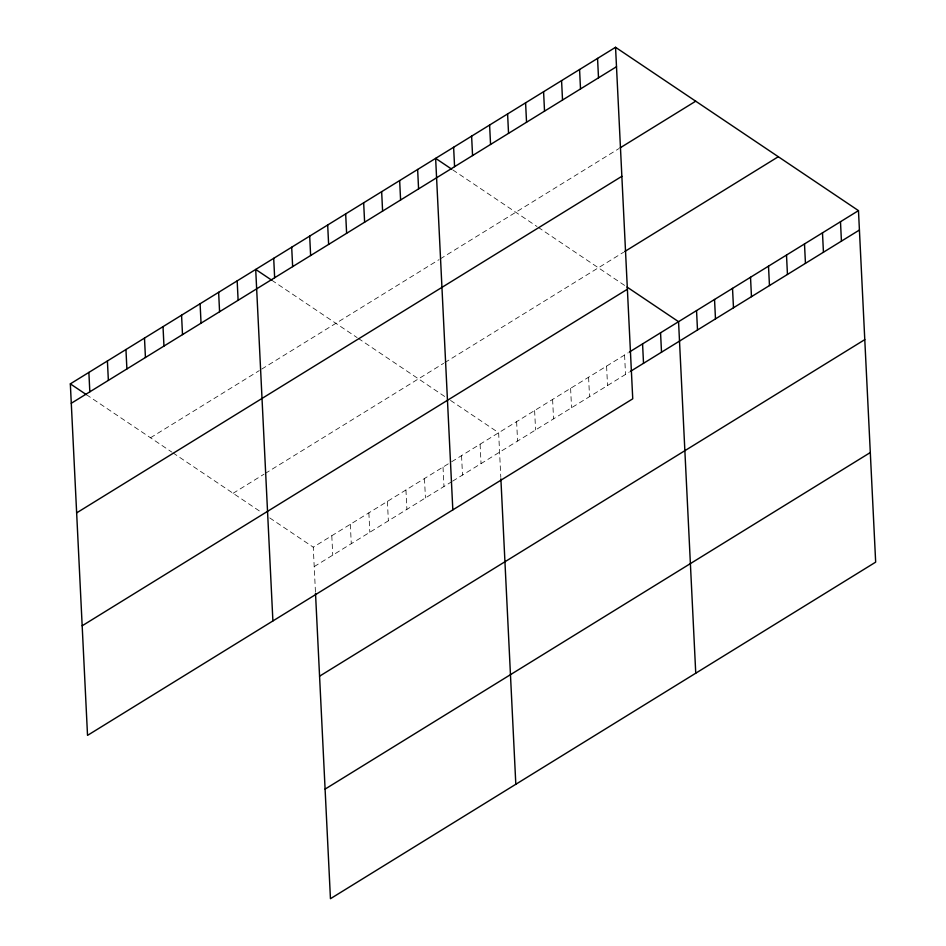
<?xml version="1.0" encoding="UTF-8"?>
<svg xmlns="http://www.w3.org/2000/svg" width="946" height="946" viewBox="0 0 946 946"><rect width="100%" height="100%" fill="white"/><g stroke="black" fill="none" stroke-linecap="round" stroke-linejoin="round"><path stroke-width="0.71" stroke-dasharray="4.73 3.55" d="M150.497 437.762L259.251 370.619M261.723 369.094L439.027 259.653M440.221 258.908L618.944 148.581M233.094 493.292L263.993 474.218M265.223 473.449L443.65 363.311M444.857 362.566L623.58 252.239M315.444 591.889L313.256 547.178L450.438 462.499M451.668 461.743L628.179 352.787M314.202 566.595L451.384 481.916M452.614 481.159L629.125 372.204M452.803 169.913L537.032 226.543M538.215 227.336L625.874 286.271M271.739 280.205L357.115 337.604M358.286 338.396L445.956 397.332M450.533 400.418L498.637 432.748L500.812 477.458M86.37 394.636L171.734 452.034M172.917 452.827L261.723 512.531M269.74 517.923L313.256 547.178M624.573 355.01L625.531 374.415M606.587 366.114L607.533 385.53M588.589 377.218L589.535 396.634M570.604 388.321L571.55 407.738M552.606 399.437L553.552 418.841M534.62 410.54L535.566 429.957M516.622 421.644L517.568 441.061M480.095 444.194L481.041 463.611M461.553 455.641L462.511 475.058M443.024 467.088L443.97 486.492M424.482 478.522L425.428 497.939M405.94 489.969L406.898 509.386M387.411 501.415L388.357 520.82M368.869 512.85L369.815 532.267M350.327 524.297L351.285 543.714M331.798 535.743L332.744 555.148"/><path stroke-width="1.42" d="M615.55 47.3L632.744 398.822L87.529 735.373L70.335 383.863L615.55 47.3L858.471 210.627L875.665 562.137L330.45 898.7L315.515 593.296M71.281 403.28L616.496 66.717M620.15 147.848L695.712 101.198M76.65 512.874L621.865 176.311M624.774 251.506L778.31 156.729M82.172 625.779L627.387 289.228M629.374 352.042L858.471 210.627M630.32 371.459L859.417 230.032M319.571 676.189L864.786 339.626M325.093 789.106L870.308 452.543M451.668 169.145L435.633 158.36L452.827 509.882M627.021 287.04L678.554 321.687L695.748 673.209M271.739 280.205L255.704 269.433L272.897 620.943M70.335 383.863L86.37 394.636M840.486 221.731L841.432 241.147M822.488 232.834L823.434 252.251M804.502 243.938L805.448 263.355M786.504 255.053L787.45 274.458M768.507 266.157L769.465 285.574M750.521 277.261L751.467 296.677M732.523 288.364L733.481 307.781M714.537 299.48L715.483 318.885M696.54 310.584L697.498 330M660.556 332.791L661.514 352.208M642.571 343.906L643.517 363.311M597.553 58.404L598.511 77.82M579.567 69.507L580.513 88.924M561.569 80.623L562.527 100.028M543.583 91.727L544.529 111.143M525.586 102.83L526.544 122.247M507.6 113.934L508.546 133.351M489.602 125.049L490.56 144.454M500.883 478.865L515.818 784.269M471.616 136.153L472.562 155.57M453.619 147.257L454.577 166.673M417.635 169.476L418.581 188.881M399.65 180.58L400.596 199.996M381.652 191.683L382.598 211.1M363.666 202.787L364.612 222.204M345.668 213.902L346.614 233.307M327.683 225.006L328.629 244.423M309.685 236.11L310.631 255.526M291.687 247.213L292.645 266.63M273.701 258.329L274.647 277.734M237.174 280.879L238.12 300.284M218.632 292.314L219.578 311.731M200.091 303.761L201.049 323.177M181.561 315.207L182.507 334.612M163.019 326.642L163.965 346.059M144.49 338.089L145.436 357.505M125.948 349.535L126.894 368.94M107.406 360.97L108.364 380.387M88.877 372.417L89.823 391.833"/></g></svg>
